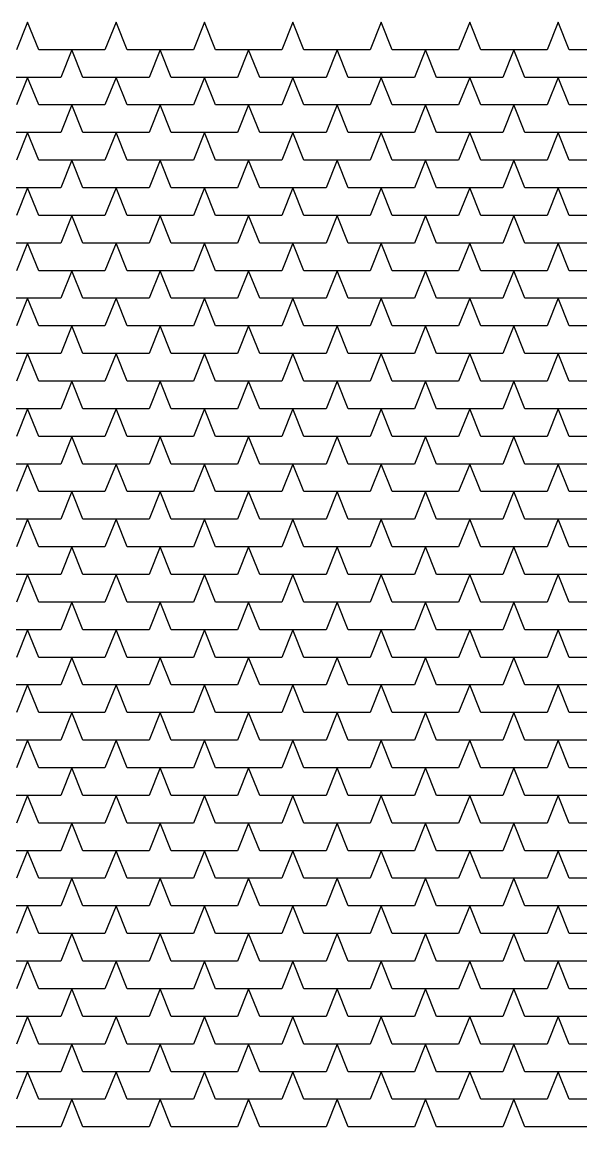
# Model space of a CAD drawing. Header units: inches. Extents: x 86794 to 87086, y 41803 to 41823.
# Drawn here: x 87074.884 to 87075.895, y 41816.78 to 41818.78 of the extents above; entities that cross this region are included whole.
import ezdxf

# ---------------------------------------------------------------- set-up
doc = ezdxf.new("R2010")
doc.units = ezdxf.units.IN
doc.header["$MEASUREMENT"] = 0

msp = doc.modelspace()

# ---------------------------------------------------------------- linework, layer by layer
at = {"color": 250}
for p, q in [((87074.8937, 41818.7795), (87074.8737, 41818.7295)), ((87074.9137, 41818.7295), (87074.8937, 41818.7795)), ((87075.0537, 41818.7795), (87075.0337, 41818.7295)), ((87075.0737, 41818.7295), (87075.0537, 41818.7795)), ((87075.2137, 41818.7795), (87075.1937, 41818.7295)), ((87075.2337, 41818.7295), (87075.2137, 41818.7795)), ((87075.3737, 41818.7795), (87075.3537, 41818.7295)), ((87075.3937, 41818.7295), (87075.3737, 41818.7795)), ((87075.5337, 41818.7795), (87075.5137, 41818.7295)), ((87075.5537, 41818.7295), (87075.5337, 41818.7795)), ((87075.6937, 41818.7795), (87075.6737, 41818.7295)), ((87075.7137, 41818.7295), (87075.6937, 41818.7795)), ((87075.8537, 41818.7795), (87075.8337, 41818.7295)), ((87075.8737, 41818.7295), (87075.8537, 41818.7795)), ((87075.0337, 41818.7295), (87074.9137, 41818.7295)), ((87074.9737, 41818.7295), (87074.9537, 41818.6795)), ((87074.9937, 41818.6795), (87074.9737, 41818.7295)), ((87075.1937, 41818.7295), (87075.0737, 41818.7295)), ((87075.1337, 41818.7295), (87075.1137, 41818.6795)), ((87075.1537, 41818.6795), (87075.1337, 41818.7295)), ((87075.3537, 41818.7295), (87075.2337, 41818.7295)), ((87075.2937, 41818.7295), (87075.2737, 41818.6795)), ((87075.3137, 41818.6795), (87075.2937, 41818.7295)), ((87075.5137, 41818.7295), (87075.3937, 41818.7295)), ((87075.4537, 41818.7295), (87075.4337, 41818.6795)), ((87075.4737, 41818.6795), (87075.4537, 41818.7295)), ((87075.6737, 41818.7295), (87075.5537, 41818.7295)), ((87075.6137, 41818.7295), (87075.5937, 41818.6795)), ((87075.6337, 41818.6795), (87075.6137, 41818.7295)), ((87075.8337, 41818.7295), (87075.7137, 41818.7295)), ((87075.7737, 41818.7295), (87075.7537, 41818.6795)), ((87075.7937, 41818.6795), (87075.7737, 41818.7295)), ((87075.9937, 41818.7295), (87075.8737, 41818.7295)), ((87074.9537, 41818.6795), (87074.8337, 41818.6795)), ((87074.8937, 41818.6795), (87074.8737, 41818.6295)), ((87074.9137, 41818.6295), (87074.8937, 41818.6795)), ((87075.1137, 41818.6795), (87074.9937, 41818.6795)), ((87075.0537, 41818.6795), (87075.0337, 41818.6295)), ((87075.0737, 41818.6295), (87075.0537, 41818.6795)), ((87075.2737, 41818.6795), (87075.1537, 41818.6795)), ((87075.2137, 41818.6795), (87075.1937, 41818.6295)), ((87075.2337, 41818.6295), (87075.2137, 41818.6795)), ((87075.4337, 41818.6795), (87075.3137, 41818.6795)), ((87075.3737, 41818.6795), (87075.3537, 41818.6295)), ((87075.3937, 41818.6295), (87075.3737, 41818.6795)), ((87075.5937, 41818.6795), (87075.4737, 41818.6795)), ((87075.5337, 41818.6795), (87075.5137, 41818.6295)), ((87075.5537, 41818.6295), (87075.5337, 41818.6795)), ((87075.7537, 41818.6795), (87075.6337, 41818.6795)), ((87075.6937, 41818.6795), (87075.6737, 41818.6295)), ((87075.7137, 41818.6295), (87075.6937, 41818.6795)), ((87075.9137, 41818.6795), (87075.7937, 41818.6795)), ((87075.8537, 41818.6795), (87075.8337, 41818.6295)), ((87075.8737, 41818.6295), (87075.8537, 41818.6795)), ((87075.0337, 41818.6295), (87074.9137, 41818.6295)), ((87074.9737, 41818.6295), (87074.9537, 41818.5795)), ((87074.9937, 41818.5795), (87074.9737, 41818.6295)), ((87075.1937, 41818.6295), (87075.0737, 41818.6295)), ((87075.1337, 41818.6295), (87075.1137, 41818.5795)), ((87075.1537, 41818.5795), (87075.1337, 41818.6295)), ((87075.3537, 41818.6295), (87075.2337, 41818.6295)), ((87075.2937, 41818.6295), (87075.2737, 41818.5795)), ((87075.3137, 41818.5795), (87075.2937, 41818.6295)), ((87075.5137, 41818.6295), (87075.3937, 41818.6295)), ((87075.4537, 41818.6295), (87075.4337, 41818.5795)), ((87075.4737, 41818.5795), (87075.4537, 41818.6295)), ((87075.6737, 41818.6295), (87075.5537, 41818.6295)), ((87075.6137, 41818.6295), (87075.5937, 41818.5795)), ((87075.6337, 41818.5795), (87075.6137, 41818.6295)), ((87075.8337, 41818.6295), (87075.7137, 41818.6295)), ((87075.7737, 41818.6295), (87075.7537, 41818.5795)), ((87075.7937, 41818.5795), (87075.7737, 41818.6295)), ((87075.9937, 41818.6295), (87075.8737, 41818.6295)), ((87074.9537, 41818.5795), (87074.8337, 41818.5795)), ((87074.8937, 41818.5795), (87074.8737, 41818.5295)), ((87074.9137, 41818.5295), (87074.8937, 41818.5795)), ((87075.1137, 41818.5795), (87074.9937, 41818.5795)), ((87075.0537, 41818.5795), (87075.0337, 41818.5295)), ((87075.0737, 41818.5295), (87075.0537, 41818.5795)), ((87075.2737, 41818.5795), (87075.1537, 41818.5795)), ((87075.2137, 41818.5795), (87075.1937, 41818.5295)), ((87075.2337, 41818.5295), (87075.2137, 41818.5795)), ((87075.4337, 41818.5795), (87075.3137, 41818.5795)), ((87075.3737, 41818.5795), (87075.3537, 41818.5295)), ((87075.3937, 41818.5295), (87075.3737, 41818.5795)), ((87075.5937, 41818.5795), (87075.4737, 41818.5795)), ((87075.5337, 41818.5795), (87075.5137, 41818.5295)), ((87075.5537, 41818.5295), (87075.5337, 41818.5795)), ((87075.7537, 41818.5795), (87075.6337, 41818.5795)), ((87075.6937, 41818.5795), (87075.6737, 41818.5295)), ((87075.7137, 41818.5295), (87075.6937, 41818.5795)), ((87075.9137, 41818.5795), (87075.7937, 41818.5795)), ((87075.8537, 41818.5795), (87075.8337, 41818.5295)), ((87075.8737, 41818.5295), (87075.8537, 41818.5795)), ((87075.0337, 41818.5295), (87074.9137, 41818.5295)), ((87074.9737, 41818.5295), (87074.9537, 41818.4795)), ((87074.9937, 41818.4795), (87074.9737, 41818.5295)), ((87075.1937, 41818.5295), (87075.0737, 41818.5295)), ((87075.1337, 41818.5295), (87075.1137, 41818.4795)), ((87075.1537, 41818.4795), (87075.1337, 41818.5295)), ((87075.3537, 41818.5295), (87075.2337, 41818.5295)), ((87075.2937, 41818.5295), (87075.2737, 41818.4795)), ((87075.3137, 41818.4795), (87075.2937, 41818.5295)), ((87075.5137, 41818.5295), (87075.3937, 41818.5295)), ((87075.4537, 41818.5295), (87075.4337, 41818.4795)), ((87075.4737, 41818.4795), (87075.4537, 41818.5295)), ((87075.6737, 41818.5295), (87075.5537, 41818.5295)), ((87075.6137, 41818.5295), (87075.5937, 41818.4795)), ((87075.6337, 41818.4795), (87075.6137, 41818.5295)), ((87075.8337, 41818.5295), (87075.7137, 41818.5295)), ((87075.7737, 41818.5295), (87075.7537, 41818.4795)), ((87075.7937, 41818.4795), (87075.7737, 41818.5295)), ((87075.9937, 41818.5295), (87075.8737, 41818.5295)), ((87074.9537, 41818.4795), (87074.8337, 41818.4795)), ((87074.8937, 41818.4795), (87074.8737, 41818.4295)), ((87074.9137, 41818.4295), (87074.8937, 41818.4795)), ((87075.1137, 41818.4795), (87074.9937, 41818.4795)), ((87075.0537, 41818.4795), (87075.0337, 41818.4295)), ((87075.0737, 41818.4295), (87075.0537, 41818.4795)), ((87075.2737, 41818.4795), (87075.1537, 41818.4795)), ((87075.2137, 41818.4795), (87075.1937, 41818.4295)), ((87075.2337, 41818.4295), (87075.2137, 41818.4795)), ((87075.4337, 41818.4795), (87075.3137, 41818.4795)), ((87075.3737, 41818.4795), (87075.3537, 41818.4295)), ((87075.3937, 41818.4295), (87075.3737, 41818.4795)), ((87075.5937, 41818.4795), (87075.4737, 41818.4795)), ((87075.5337, 41818.4795), (87075.5137, 41818.4295)), ((87075.5537, 41818.4295), (87075.5337, 41818.4795)), ((87075.7537, 41818.4795), (87075.6337, 41818.4795)), ((87075.6937, 41818.4795), (87075.6737, 41818.4295)), ((87075.7137, 41818.4295), (87075.6937, 41818.4795)), ((87075.9137, 41818.4795), (87075.7937, 41818.4795)), ((87075.8537, 41818.4795), (87075.8337, 41818.4295)), ((87075.8737, 41818.4295), (87075.8537, 41818.4795)), ((87075.0337, 41818.4295), (87074.9137, 41818.4295)), ((87074.9737, 41818.4295), (87074.9537, 41818.3795)), ((87074.9937, 41818.3795), (87074.9737, 41818.4295)), ((87075.1937, 41818.4295), (87075.0737, 41818.4295)), ((87075.1337, 41818.4295), (87075.1137, 41818.3795)), ((87075.1537, 41818.3795), (87075.1337, 41818.4295)), ((87075.3537, 41818.4295), (87075.2337, 41818.4295)), ((87075.2937, 41818.4295), (87075.2737, 41818.3795)), ((87075.3137, 41818.3795), (87075.2937, 41818.4295)), ((87075.5137, 41818.4295), (87075.3937, 41818.4295)), ((87075.4537, 41818.4295), (87075.4337, 41818.3795)), ((87075.4737, 41818.3795), (87075.4537, 41818.4295)), ((87075.6737, 41818.4295), (87075.5537, 41818.4295)), ((87075.6137, 41818.4295), (87075.5937, 41818.3795)), ((87075.6337, 41818.3795), (87075.6137, 41818.4295)), ((87075.8337, 41818.4295), (87075.7137, 41818.4295)), ((87075.7737, 41818.4295), (87075.7537, 41818.3795)), ((87075.7937, 41818.3795), (87075.7737, 41818.4295)), ((87075.9937, 41818.4295), (87075.8737, 41818.4295)), ((87074.9537, 41818.3795), (87074.8337, 41818.3795)), ((87074.8937, 41818.3795), (87074.8737, 41818.3295)), ((87074.9137, 41818.3295), (87074.8937, 41818.3795)), ((87075.1137, 41818.3795), (87074.9937, 41818.3795)), ((87075.0537, 41818.3795), (87075.0337, 41818.3295)), ((87075.0737, 41818.3295), (87075.0537, 41818.3795)), ((87075.2737, 41818.3795), (87075.1537, 41818.3795)), ((87075.2137, 41818.3795), (87075.1937, 41818.3295)), ((87075.2337, 41818.3295), (87075.2137, 41818.3795)), ((87075.4337, 41818.3795), (87075.3137, 41818.3795)), ((87075.3737, 41818.3795), (87075.3537, 41818.3295)), ((87075.3937, 41818.3295), (87075.3737, 41818.3795)), ((87075.5937, 41818.3795), (87075.4737, 41818.3795)), ((87075.5337, 41818.3795), (87075.5137, 41818.3295)), ((87075.5537, 41818.3295), (87075.5337, 41818.3795)), ((87075.7537, 41818.3795), (87075.6337, 41818.3795)), ((87075.6937, 41818.3795), (87075.6737, 41818.3295)), ((87075.7137, 41818.3295), (87075.6937, 41818.3795)), ((87075.9137, 41818.3795), (87075.7937, 41818.3795)), ((87075.8537, 41818.3795), (87075.8337, 41818.3295)), ((87075.8737, 41818.3295), (87075.8537, 41818.3795)), ((87075.0337, 41818.3295), (87074.9137, 41818.3295)), ((87074.9737, 41818.3295), (87074.9537, 41818.2795)), ((87074.9937, 41818.2795), (87074.9737, 41818.3295)), ((87075.1937, 41818.3295), (87075.0737, 41818.3295)), ((87075.1337, 41818.3295), (87075.1137, 41818.2795)), ((87075.1537, 41818.2795), (87075.1337, 41818.3295)), ((87075.3537, 41818.3295), (87075.2337, 41818.3295)), ((87075.2937, 41818.3295), (87075.2737, 41818.2795)), ((87075.3137, 41818.2795), (87075.2937, 41818.3295)), ((87075.5137, 41818.3295), (87075.3937, 41818.3295)), ((87075.4537, 41818.3295), (87075.4337, 41818.2795)), ((87075.4737, 41818.2795), (87075.4537, 41818.3295)), ((87075.6737, 41818.3295), (87075.5537, 41818.3295)), ((87075.6137, 41818.3295), (87075.5937, 41818.2795)), ((87075.6337, 41818.2795), (87075.6137, 41818.3295)), ((87075.8337, 41818.3295), (87075.7137, 41818.3295)), ((87075.7737, 41818.3295), (87075.7537, 41818.2795)), ((87075.7937, 41818.2795), (87075.7737, 41818.3295)), ((87075.9937, 41818.3295), (87075.8737, 41818.3295)), ((87074.9537, 41818.2795), (87074.8337, 41818.2795)), ((87074.8937, 41818.2795), (87074.8737, 41818.2295)), ((87074.9137, 41818.2295), (87074.8937, 41818.2795)), ((87075.1137, 41818.2795), (87074.9937, 41818.2795)), ((87075.0537, 41818.2795), (87075.0337, 41818.2295)), ((87075.0737, 41818.2295), (87075.0537, 41818.2795)), ((87075.2737, 41818.2795), (87075.1537, 41818.2795)), ((87075.2137, 41818.2795), (87075.1937, 41818.2295)), ((87075.2337, 41818.2295), (87075.2137, 41818.2795)), ((87075.4337, 41818.2795), (87075.3137, 41818.2795)), ((87075.3737, 41818.2795), (87075.3537, 41818.2295)), ((87075.3937, 41818.2295), (87075.3737, 41818.2795)), ((87075.5937, 41818.2795), (87075.4737, 41818.2795)), ((87075.5337, 41818.2795), (87075.5137, 41818.2295)), ((87075.5537, 41818.2295), (87075.5337, 41818.2795)), ((87075.7537, 41818.2795), (87075.6337, 41818.2795)), ((87075.6937, 41818.2795), (87075.6737, 41818.2295)), ((87075.7137, 41818.2295), (87075.6937, 41818.2795)), ((87075.9137, 41818.2795), (87075.7937, 41818.2795)), ((87075.8537, 41818.2795), (87075.8337, 41818.2295)), ((87075.8737, 41818.2295), (87075.8537, 41818.2795)), ((87075.0337, 41818.2295), (87074.9137, 41818.2295)), ((87074.9737, 41818.2295), (87074.9537, 41818.1795)), ((87074.9937, 41818.1795), (87074.9737, 41818.2295)), ((87075.1937, 41818.2295), (87075.0737, 41818.2295)), ((87075.1337, 41818.2295), (87075.1137, 41818.1795)), ((87075.1537, 41818.1795), (87075.1337, 41818.2295)), ((87075.3537, 41818.2295), (87075.2337, 41818.2295)), ((87075.2937, 41818.2295), (87075.2737, 41818.1795)), ((87075.3137, 41818.1795), (87075.2937, 41818.2295)), ((87075.5137, 41818.2295), (87075.3937, 41818.2295)), ((87075.4537, 41818.2295), (87075.4337, 41818.1795)), ((87075.4737, 41818.1795), (87075.4537, 41818.2295)), ((87075.6737, 41818.2295), (87075.5537, 41818.2295)), ((87075.6137, 41818.2295), (87075.5937, 41818.1795)), ((87075.6337, 41818.1795), (87075.6137, 41818.2295)), ((87075.8337, 41818.2295), (87075.7137, 41818.2295)), ((87075.7737, 41818.2295), (87075.7537, 41818.1795)), ((87075.7937, 41818.1795), (87075.7737, 41818.2295)), ((87075.9937, 41818.2295), (87075.8737, 41818.2295)), ((87074.9537, 41818.1795), (87074.8337, 41818.1795)), ((87074.8937, 41818.1795), (87074.8737, 41818.1295)), ((87074.9137, 41818.1295), (87074.8937, 41818.1795)), ((87075.1137, 41818.1795), (87074.9937, 41818.1795)), ((87075.0537, 41818.1795), (87075.0337, 41818.1295)), ((87075.0737, 41818.1295), (87075.0537, 41818.1795)), ((87075.2737, 41818.1795), (87075.1537, 41818.1795)), ((87075.2137, 41818.1795), (87075.1937, 41818.1295)), ((87075.2337, 41818.1295), (87075.2137, 41818.1795)), ((87075.4337, 41818.1795), (87075.3137, 41818.1795)), ((87075.3737, 41818.1795), (87075.3537, 41818.1295)), ((87075.3937, 41818.1295), (87075.3737, 41818.1795)), ((87075.5937, 41818.1795), (87075.4737, 41818.1795)), ((87075.5337, 41818.1795), (87075.5137, 41818.1295)), ((87075.5537, 41818.1295), (87075.5337, 41818.1795)), ((87075.7537, 41818.1795), (87075.6337, 41818.1795)), ((87075.6937, 41818.1795), (87075.6737, 41818.1295)), ((87075.7137, 41818.1295), (87075.6937, 41818.1795)), ((87075.9137, 41818.1795), (87075.7937, 41818.1795)), ((87075.8537, 41818.1795), (87075.8337, 41818.1295)), ((87075.8737, 41818.1295), (87075.8537, 41818.1795)), ((87075.0337, 41818.1295), (87074.9137, 41818.1295)), ((87074.9737, 41818.1295), (87074.9537, 41818.0795)), ((87074.9937, 41818.0795), (87074.9737, 41818.1295)), ((87075.1937, 41818.1295), (87075.0737, 41818.1295)), ((87075.1337, 41818.1295), (87075.1137, 41818.0795)), ((87075.1537, 41818.0795), (87075.1337, 41818.1295)), ((87075.3537, 41818.1295), (87075.2337, 41818.1295)), ((87075.2937, 41818.1295), (87075.2737, 41818.0795)), ((87075.3137, 41818.0795), (87075.2937, 41818.1295)), ((87075.5137, 41818.1295), (87075.3937, 41818.1295)), ((87075.4537, 41818.1295), (87075.4337, 41818.0795)), ((87075.4737, 41818.0795), (87075.4537, 41818.1295)), ((87075.6737, 41818.1295), (87075.5537, 41818.1295)), ((87075.6137, 41818.1295), (87075.5937, 41818.0795)), ((87075.6337, 41818.0795), (87075.6137, 41818.1295)), ((87075.8337, 41818.1295), (87075.7137, 41818.1295)), ((87075.7737, 41818.1295), (87075.7537, 41818.0795)), ((87075.7937, 41818.0795), (87075.7737, 41818.1295)), ((87075.9937, 41818.1295), (87075.8737, 41818.1295)), ((87074.9537, 41818.0795), (87074.8337, 41818.0795)), ((87074.8937, 41818.0795), (87074.8737, 41818.0295)), ((87074.9137, 41818.0295), (87074.8937, 41818.0795)), ((87075.1137, 41818.0795), (87074.9937, 41818.0795)), ((87075.0537, 41818.0795), (87075.0337, 41818.0295)), ((87075.0737, 41818.0295), (87075.0537, 41818.0795)), ((87075.2737, 41818.0795), (87075.1537, 41818.0795)), ((87075.2137, 41818.0795), (87075.1937, 41818.0295)), ((87075.2337, 41818.0295), (87075.2137, 41818.0795)), ((87075.4337, 41818.0795), (87075.3137, 41818.0795)), ((87075.3737, 41818.0795), (87075.3537, 41818.0295)), ((87075.3937, 41818.0295), (87075.3737, 41818.0795)), ((87075.5937, 41818.0795), (87075.4737, 41818.0795)), ((87075.5337, 41818.0795), (87075.5137, 41818.0295)), ((87075.5537, 41818.0295), (87075.5337, 41818.0795)), ((87075.7537, 41818.0795), (87075.6337, 41818.0795)), ((87075.6937, 41818.0795), (87075.6737, 41818.0295)), ((87075.7137, 41818.0295), (87075.6937, 41818.0795)), ((87075.9137, 41818.0795), (87075.7937, 41818.0795)), ((87075.8537, 41818.0795), (87075.8337, 41818.0295)), ((87075.8737, 41818.0295), (87075.8537, 41818.0795)), ((87075.0337, 41818.0295), (87074.9137, 41818.0295)), ((87074.9737, 41818.0295), (87074.9537, 41817.9795)), ((87074.9937, 41817.9795), (87074.9737, 41818.0295)), ((87075.1937, 41818.0295), (87075.0737, 41818.0295)), ((87075.1337, 41818.0295), (87075.1137, 41817.9795)), ((87075.1537, 41817.9795), (87075.1337, 41818.0295)), ((87075.3537, 41818.0295), (87075.2337, 41818.0295)), ((87075.2937, 41818.0295), (87075.2737, 41817.9795)), ((87075.3137, 41817.9795), (87075.2937, 41818.0295)), ((87075.5137, 41818.0295), (87075.3937, 41818.0295)), ((87075.4537, 41818.0295), (87075.4337, 41817.9795)), ((87075.4737, 41817.9795), (87075.4537, 41818.0295)), ((87075.6737, 41818.0295), (87075.5537, 41818.0295)), ((87075.6137, 41818.0295), (87075.5937, 41817.9795)), ((87075.6337, 41817.9795), (87075.6137, 41818.0295)), ((87075.8337, 41818.0295), (87075.7137, 41818.0295)), ((87075.7737, 41818.0295), (87075.7537, 41817.9795)), ((87075.7937, 41817.9795), (87075.7737, 41818.0295)), ((87075.9937, 41818.0295), (87075.8737, 41818.0295)), ((87074.9537, 41817.9795), (87074.8337, 41817.9795)), ((87074.8937, 41817.9795), (87074.8737, 41817.9295)), ((87074.9137, 41817.9295), (87074.8937, 41817.9795)), ((87075.1137, 41817.9795), (87074.9937, 41817.9795)), ((87075.0537, 41817.9795), (87075.0337, 41817.9295)), ((87075.0737, 41817.9295), (87075.0537, 41817.9795)), ((87075.2737, 41817.9795), (87075.1537, 41817.9795)), ((87075.2137, 41817.9795), (87075.1937, 41817.9295)), ((87075.2337, 41817.9295), (87075.2137, 41817.9795)), ((87075.4337, 41817.9795), (87075.3137, 41817.9795)), ((87075.3737, 41817.9795), (87075.3537, 41817.9295)), ((87075.3937, 41817.9295), (87075.3737, 41817.9795)), ((87075.5937, 41817.9795), (87075.4737, 41817.9795)), ((87075.5337, 41817.9795), (87075.5137, 41817.9295)), ((87075.5537, 41817.9295), (87075.5337, 41817.9795)), ((87075.7537, 41817.9795), (87075.6337, 41817.9795)), ((87075.6937, 41817.9795), (87075.6737, 41817.9295)), ((87075.7137, 41817.9295), (87075.6937, 41817.9795)), ((87075.9137, 41817.9795), (87075.7937, 41817.9795)), ((87075.8537, 41817.9795), (87075.8337, 41817.9295)), ((87075.8737, 41817.9295), (87075.8537, 41817.9795)), ((87075.0337, 41817.9295), (87074.9137, 41817.9295)), ((87074.9737, 41817.9295), (87074.9537, 41817.8795)), ((87074.9937, 41817.8795), (87074.9737, 41817.9295)), ((87075.1937, 41817.9295), (87075.0737, 41817.9295)), ((87075.1337, 41817.9295), (87075.1137, 41817.8795)), ((87075.1537, 41817.8795), (87075.1337, 41817.9295)), ((87075.3537, 41817.9295), (87075.2337, 41817.9295)), ((87075.2937, 41817.9295), (87075.2737, 41817.8795)), ((87075.3137, 41817.8795), (87075.2937, 41817.9295)), ((87075.5137, 41817.9295), (87075.3937, 41817.9295)), ((87075.4537, 41817.9295), (87075.4337, 41817.8795)), ((87075.4737, 41817.8795), (87075.4537, 41817.9295)), ((87075.6737, 41817.9295), (87075.5537, 41817.9295)), ((87075.6137, 41817.9295), (87075.5937, 41817.8795)), ((87075.6337, 41817.8795), (87075.6137, 41817.9295)), ((87075.8337, 41817.9295), (87075.7137, 41817.9295)), ((87075.7737, 41817.9295), (87075.7537, 41817.8795)), ((87075.7937, 41817.8795), (87075.7737, 41817.9295)), ((87075.9937, 41817.9295), (87075.8737, 41817.9295)), ((87074.9537, 41817.8795), (87074.8337, 41817.8795)), ((87074.8937, 41817.8795), (87074.8737, 41817.8295)), ((87074.9137, 41817.8295), (87074.8937, 41817.8795)), ((87075.1137, 41817.8795), (87074.9937, 41817.8795)), ((87075.0537, 41817.8795), (87075.0337, 41817.8295)), ((87075.0737, 41817.8295), (87075.0537, 41817.8795)), ((87075.2737, 41817.8795), (87075.1537, 41817.8795)), ((87075.2137, 41817.8795), (87075.1937, 41817.8295)), ((87075.2337, 41817.8295), (87075.2137, 41817.8795)), ((87075.4337, 41817.8795), (87075.3137, 41817.8795)), ((87075.3737, 41817.8795), (87075.3537, 41817.8295)), ((87075.3937, 41817.8295), (87075.3737, 41817.8795)), ((87075.5937, 41817.8795), (87075.4737, 41817.8795)), ((87075.5337, 41817.8795), (87075.5137, 41817.8295)), ((87075.5537, 41817.8295), (87075.5337, 41817.8795)), ((87075.7537, 41817.8795), (87075.6337, 41817.8795)), ((87075.6937, 41817.8795), (87075.6737, 41817.8295)), ((87075.7137, 41817.8295), (87075.6937, 41817.8795)), ((87075.9137, 41817.8795), (87075.7937, 41817.8795)), ((87075.8537, 41817.8795), (87075.8337, 41817.8295)), ((87075.8737, 41817.8295), (87075.8537, 41817.8795)), ((87075.0337, 41817.8295), (87074.9137, 41817.8295)), ((87074.9737, 41817.8295), (87074.9537, 41817.7795)), ((87074.9937, 41817.7795), (87074.9737, 41817.8295)), ((87075.1937, 41817.8295), (87075.0737, 41817.8295)), ((87075.1337, 41817.8295), (87075.1137, 41817.7795)), ((87075.1537, 41817.7795), (87075.1337, 41817.8295)), ((87075.3537, 41817.8295), (87075.2337, 41817.8295)), ((87075.2937, 41817.8295), (87075.2737, 41817.7795)), ((87075.3137, 41817.7795), (87075.2937, 41817.8295)), ((87075.5137, 41817.8295), (87075.3937, 41817.8295)), ((87075.4537, 41817.8295), (87075.4337, 41817.7795)), ((87075.4737, 41817.7795), (87075.4537, 41817.8295)), ((87075.6737, 41817.8295), (87075.5537, 41817.8295)), ((87075.6137, 41817.8295), (87075.5937, 41817.7795)), ((87075.6337, 41817.7795), (87075.6137, 41817.8295)), ((87075.8337, 41817.8295), (87075.7137, 41817.8295)), ((87075.7737, 41817.8295), (87075.7537, 41817.7795)), ((87075.7937, 41817.7795), (87075.7737, 41817.8295)), ((87075.9937, 41817.8295), (87075.8737, 41817.8295)), ((87074.9537, 41817.7795), (87074.8337, 41817.7795)), ((87074.8937, 41817.7795), (87074.8737, 41817.7295)), ((87074.9137, 41817.7295), (87074.8937, 41817.7795)), ((87075.1137, 41817.7795), (87074.9937, 41817.7795)), ((87075.0537, 41817.7795), (87075.0337, 41817.7295)), ((87075.0737, 41817.7295), (87075.0537, 41817.7795)), ((87075.2737, 41817.7795), (87075.1537, 41817.7795)), ((87075.2137, 41817.7795), (87075.1937, 41817.7295)), ((87075.2337, 41817.7295), (87075.2137, 41817.7795)), ((87075.4337, 41817.7795), (87075.3137, 41817.7795)), ((87075.3737, 41817.7795), (87075.3537, 41817.7295)), ((87075.3937, 41817.7295), (87075.3737, 41817.7795)), ((87075.5937, 41817.7795), (87075.4737, 41817.7795)), ((87075.5337, 41817.7795), (87075.5137, 41817.7295)), ((87075.5537, 41817.7295), (87075.5337, 41817.7795)), ((87075.7537, 41817.7795), (87075.6337, 41817.7795)), ((87075.6937, 41817.7795), (87075.6737, 41817.7295)), ((87075.7137, 41817.7295), (87075.6937, 41817.7795)), ((87075.9137, 41817.7795), (87075.7937, 41817.7795)), ((87075.8537, 41817.7795), (87075.8337, 41817.7295)), ((87075.8737, 41817.7295), (87075.8537, 41817.7795)), ((87075.0337, 41817.7295), (87074.9137, 41817.7295)), ((87074.9737, 41817.7295), (87074.9537, 41817.6795)), ((87074.9937, 41817.6795), (87074.9737, 41817.7295)), ((87075.1937, 41817.7295), (87075.0737, 41817.7295)), ((87075.1337, 41817.7295), (87075.1137, 41817.6795)), ((87075.1537, 41817.6795), (87075.1337, 41817.7295)), ((87075.3537, 41817.7295), (87075.2337, 41817.7295)), ((87075.2937, 41817.7295), (87075.2737, 41817.6795)), ((87075.3137, 41817.6795), (87075.2937, 41817.7295)), ((87075.5137, 41817.7295), (87075.3937, 41817.7295)), ((87075.4537, 41817.7295), (87075.4337, 41817.6795)), ((87075.4737, 41817.6795), (87075.4537, 41817.7295)), ((87075.6737, 41817.7295), (87075.5537, 41817.7295)), ((87075.6137, 41817.7295), (87075.5937, 41817.6795)), ((87075.6337, 41817.6795), (87075.6137, 41817.7295)), ((87075.8337, 41817.7295), (87075.7137, 41817.7295)), ((87075.7737, 41817.7295), (87075.7537, 41817.6795)), ((87075.7937, 41817.6795), (87075.7737, 41817.7295)), ((87075.9937, 41817.7295), (87075.8737, 41817.7295)), ((87074.9537, 41817.6795), (87074.8337, 41817.6795)), ((87074.8937, 41817.6795), (87074.8737, 41817.6295)), ((87074.9137, 41817.6295), (87074.8937, 41817.6795)), ((87075.1137, 41817.6795), (87074.9937, 41817.6795)), ((87075.0537, 41817.6795), (87075.0337, 41817.6295)), ((87075.0737, 41817.6295), (87075.0537, 41817.6795)), ((87075.2737, 41817.6795), (87075.1537, 41817.6795)), ((87075.2137, 41817.6795), (87075.1937, 41817.6295)), ((87075.2337, 41817.6295), (87075.2137, 41817.6795)), ((87075.4337, 41817.6795), (87075.3137, 41817.6795)), ((87075.3737, 41817.6795), (87075.3537, 41817.6295)), ((87075.3937, 41817.6295), (87075.3737, 41817.6795)), ((87075.5937, 41817.6795), (87075.4737, 41817.6795)), ((87075.5337, 41817.6795), (87075.5137, 41817.6295)), ((87075.5537, 41817.6295), (87075.5337, 41817.6795)), ((87075.7537, 41817.6795), (87075.6337, 41817.6795)), ((87075.6937, 41817.6795), (87075.6737, 41817.6295)), ((87075.7137, 41817.6295), (87075.6937, 41817.6795)), ((87075.9137, 41817.6795), (87075.7937, 41817.6795)), ((87075.8537, 41817.6795), (87075.8337, 41817.6295)), ((87075.8737, 41817.6295), (87075.8537, 41817.6795)), ((87075.0337, 41817.6295), (87074.9137, 41817.6295)), ((87074.9737, 41817.6295), (87074.9537, 41817.5795)), ((87074.9937, 41817.5795), (87074.9737, 41817.6295)), ((87075.1937, 41817.6295), (87075.0737, 41817.6295)), ((87075.1337, 41817.6295), (87075.1137, 41817.5795)), ((87075.1537, 41817.5795), (87075.1337, 41817.6295)), ((87075.3537, 41817.6295), (87075.2337, 41817.6295)), ((87075.2937, 41817.6295), (87075.2737, 41817.5795)), ((87075.3137, 41817.5795), (87075.2937, 41817.6295)), ((87075.5137, 41817.6295), (87075.3937, 41817.6295)), ((87075.4537, 41817.6295), (87075.4337, 41817.5795)), ((87075.4737, 41817.5795), (87075.4537, 41817.6295)), ((87075.6737, 41817.6295), (87075.5537, 41817.6295)), ((87075.6137, 41817.6295), (87075.5937, 41817.5795)), ((87075.6337, 41817.5795), (87075.6137, 41817.6295)), ((87075.8337, 41817.6295), (87075.7137, 41817.6295)), ((87075.7737, 41817.6295), (87075.7537, 41817.5795)), ((87075.7937, 41817.5795), (87075.7737, 41817.6295)), ((87075.9937, 41817.6295), (87075.8737, 41817.6295)), ((87074.9537, 41817.5795), (87074.8337, 41817.5795)), ((87074.8937, 41817.5795), (87074.8737, 41817.5295)), ((87074.9137, 41817.5295), (87074.8937, 41817.5795)), ((87075.1137, 41817.5795), (87074.9937, 41817.5795)), ((87075.0537, 41817.5795), (87075.0337, 41817.5295)), ((87075.0737, 41817.5295), (87075.0537, 41817.5795)), ((87075.2737, 41817.5795), (87075.1537, 41817.5795)), ((87075.2137, 41817.5795), (87075.1937, 41817.5295)), ((87075.2337, 41817.5295), (87075.2137, 41817.5795)), ((87075.4337, 41817.5795), (87075.3137, 41817.5795)), ((87075.3737, 41817.5795), (87075.3537, 41817.5295)), ((87075.3937, 41817.5295), (87075.3737, 41817.5795)), ((87075.5937, 41817.5795), (87075.4737, 41817.5795)), ((87075.5337, 41817.5795), (87075.5137, 41817.5295)), ((87075.5537, 41817.5295), (87075.5337, 41817.5795)), ((87075.7537, 41817.5795), (87075.6337, 41817.5795)), ((87075.6937, 41817.5795), (87075.6737, 41817.5295)), ((87075.7137, 41817.5295), (87075.6937, 41817.5795)), ((87075.9137, 41817.5795), (87075.7937, 41817.5795)), ((87075.8537, 41817.5795), (87075.8337, 41817.5295)), ((87075.8737, 41817.5295), (87075.8537, 41817.5795)), ((87075.0337, 41817.5295), (87074.9137, 41817.5295)), ((87074.9737, 41817.5295), (87074.9537, 41817.4795)), ((87074.9937, 41817.4795), (87074.9737, 41817.5295)), ((87075.1937, 41817.5295), (87075.0737, 41817.5295)), ((87075.1337, 41817.5295), (87075.1137, 41817.4795)), ((87075.1537, 41817.4795), (87075.1337, 41817.5295)), ((87075.3537, 41817.5295), (87075.2337, 41817.5295)), ((87075.2937, 41817.5295), (87075.2737, 41817.4795)), ((87075.3137, 41817.4795), (87075.2937, 41817.5295)), ((87075.5137, 41817.5295), (87075.3937, 41817.5295)), ((87075.4537, 41817.5295), (87075.4337, 41817.4795)), ((87075.4737, 41817.4795), (87075.4537, 41817.5295)), ((87075.6737, 41817.5295), (87075.5537, 41817.5295)), ((87075.6137, 41817.5295), (87075.5937, 41817.4795)), ((87075.6337, 41817.4795), (87075.6137, 41817.5295)), ((87075.8337, 41817.5295), (87075.7137, 41817.5295)), ((87075.7737, 41817.5295), (87075.7537, 41817.4795)), ((87075.7937, 41817.4795), (87075.7737, 41817.5295)), ((87075.9937, 41817.5295), (87075.8737, 41817.5295)), ((87074.9537, 41817.4795), (87074.8337, 41817.4795)), ((87074.8937, 41817.4795), (87074.8737, 41817.4295)), ((87074.9137, 41817.4295), (87074.8937, 41817.4795)), ((87075.1137, 41817.4795), (87074.9937, 41817.4795)), ((87075.0537, 41817.4795), (87075.0337, 41817.4295)), ((87075.0737, 41817.4295), (87075.0537, 41817.4795)), ((87075.2737, 41817.4795), (87075.1537, 41817.4795)), ((87075.2137, 41817.4795), (87075.1937, 41817.4295)), ((87075.2337, 41817.4295), (87075.2137, 41817.4795)), ((87075.4337, 41817.4795), (87075.3137, 41817.4795)), ((87075.3737, 41817.4795), (87075.3537, 41817.4295)), ((87075.3937, 41817.4295), (87075.3737, 41817.4795)), ((87075.5937, 41817.4795), (87075.4737, 41817.4795)), ((87075.5337, 41817.4795), (87075.5137, 41817.4295)), ((87075.5537, 41817.4295), (87075.5337, 41817.4795)), ((87075.7537, 41817.4795), (87075.6337, 41817.4795)), ((87075.6937, 41817.4795), (87075.6737, 41817.4295)), ((87075.7137, 41817.4295), (87075.6937, 41817.4795)), ((87075.9137, 41817.4795), (87075.7937, 41817.4795)), ((87075.8537, 41817.4795), (87075.8337, 41817.4295)), ((87075.8737, 41817.4295), (87075.8537, 41817.4795)), ((87075.0337, 41817.4295), (87074.9137, 41817.4295)), ((87074.9737, 41817.4295), (87074.9537, 41817.3795)), ((87074.9937, 41817.3795), (87074.9737, 41817.4295)), ((87075.1937, 41817.4295), (87075.0737, 41817.4295)), ((87075.1337, 41817.4295), (87075.1137, 41817.3795)), ((87075.1537, 41817.3795), (87075.1337, 41817.4295)), ((87075.3537, 41817.4295), (87075.2337, 41817.4295)), ((87075.2937, 41817.4295), (87075.2737, 41817.3795)), ((87075.3137, 41817.3795), (87075.2937, 41817.4295)), ((87075.5137, 41817.4295), (87075.3937, 41817.4295)), ((87075.4537, 41817.4295), (87075.4337, 41817.3795)), ((87075.4737, 41817.3795), (87075.4537, 41817.4295)), ((87075.6737, 41817.4295), (87075.5537, 41817.4295)), ((87075.6137, 41817.4295), (87075.5937, 41817.3795)), ((87075.6337, 41817.3795), (87075.6137, 41817.4295)), ((87075.8337, 41817.4295), (87075.7137, 41817.4295)), ((87075.7737, 41817.4295), (87075.7537, 41817.3795)), ((87075.7937, 41817.3795), (87075.7737, 41817.4295)), ((87075.9937, 41817.4295), (87075.8737, 41817.4295)), ((87074.9537, 41817.3795), (87074.8337, 41817.3795)), ((87074.8937, 41817.3795), (87074.8737, 41817.3295)), ((87074.9137, 41817.3295), (87074.8937, 41817.3795)), ((87075.1137, 41817.3795), (87074.9937, 41817.3795)), ((87075.0537, 41817.3795), (87075.0337, 41817.3295)), ((87075.0737, 41817.3295), (87075.0537, 41817.3795)), ((87075.2737, 41817.3795), (87075.1537, 41817.3795)), ((87075.2137, 41817.3795), (87075.1937, 41817.3295)), ((87075.2337, 41817.3295), (87075.2137, 41817.3795)), ((87075.4337, 41817.3795), (87075.3137, 41817.3795)), ((87075.3737, 41817.3795), (87075.3537, 41817.3295)), ((87075.3937, 41817.3295), (87075.3737, 41817.3795)), ((87075.5937, 41817.3795), (87075.4737, 41817.3795)), ((87075.5337, 41817.3795), (87075.5137, 41817.3295)), ((87075.5537, 41817.3295), (87075.5337, 41817.3795)), ((87075.7537, 41817.3795), (87075.6337, 41817.3795)), ((87075.6937, 41817.3795), (87075.6737, 41817.3295)), ((87075.7137, 41817.3295), (87075.6937, 41817.3795)), ((87075.9137, 41817.3795), (87075.7937, 41817.3795)), ((87075.8537, 41817.3795), (87075.8337, 41817.3295)), ((87075.8737, 41817.3295), (87075.8537, 41817.3795)), ((87075.0337, 41817.3295), (87074.9137, 41817.3295)), ((87074.9737, 41817.3295), (87074.9537, 41817.2795)), ((87074.9937, 41817.2795), (87074.9737, 41817.3295)), ((87075.1937, 41817.3295), (87075.0737, 41817.3295)), ((87075.1337, 41817.3295), (87075.1137, 41817.2795)), ((87075.1537, 41817.2795), (87075.1337, 41817.3295)), ((87075.3537, 41817.3295), (87075.2337, 41817.3295)), ((87075.2937, 41817.3295), (87075.2737, 41817.2795)), ((87075.3137, 41817.2795), (87075.2937, 41817.3295)), ((87075.5137, 41817.3295), (87075.3937, 41817.3295)), ((87075.4537, 41817.3295), (87075.4337, 41817.2795)), ((87075.4737, 41817.2795), (87075.4537, 41817.3295)), ((87075.6737, 41817.3295), (87075.5537, 41817.3295)), ((87075.6137, 41817.3295), (87075.5937, 41817.2795)), ((87075.6337, 41817.2795), (87075.6137, 41817.3295)), ((87075.8337, 41817.3295), (87075.7137, 41817.3295)), ((87075.7737, 41817.3295), (87075.7537, 41817.2795)), ((87075.7937, 41817.2795), (87075.7737, 41817.3295)), ((87075.9937, 41817.3295), (87075.8737, 41817.3295)), ((87074.9537, 41817.2795), (87074.8337, 41817.2795)), ((87074.8937, 41817.2795), (87074.8737, 41817.2295)), ((87074.9137, 41817.2295), (87074.8937, 41817.2795)), ((87075.1137, 41817.2795), (87074.9937, 41817.2795)), ((87075.0537, 41817.2795), (87075.0337, 41817.2295)), ((87075.0737, 41817.2295), (87075.0537, 41817.2795)), ((87075.2737, 41817.2795), (87075.1537, 41817.2795)), ((87075.2137, 41817.2795), (87075.1937, 41817.2295)), ((87075.2337, 41817.2295), (87075.2137, 41817.2795)), ((87075.4337, 41817.2795), (87075.3137, 41817.2795)), ((87075.3737, 41817.2795), (87075.3537, 41817.2295)), ((87075.3937, 41817.2295), (87075.3737, 41817.2795)), ((87075.5937, 41817.2795), (87075.4737, 41817.2795)), ((87075.5337, 41817.2795), (87075.5137, 41817.2295)), ((87075.5537, 41817.2295), (87075.5337, 41817.2795)), ((87075.7537, 41817.2795), (87075.6337, 41817.2795)), ((87075.6937, 41817.2795), (87075.6737, 41817.2295)), ((87075.7137, 41817.2295), (87075.6937, 41817.2795)), ((87075.9137, 41817.2795), (87075.7937, 41817.2795)), ((87075.8537, 41817.2795), (87075.8337, 41817.2295)), ((87075.8737, 41817.2295), (87075.8537, 41817.2795)), ((87075.0337, 41817.2295), (87074.9137, 41817.2295)), ((87074.9737, 41817.2295), (87074.9537, 41817.1795)), ((87074.9937, 41817.1795), (87074.9737, 41817.2295)), ((87075.1937, 41817.2295), (87075.0737, 41817.2295)), ((87075.1337, 41817.2295), (87075.1137, 41817.1795)), ((87075.1537, 41817.1795), (87075.1337, 41817.2295)), ((87075.3537, 41817.2295), (87075.2337, 41817.2295)), ((87075.2937, 41817.2295), (87075.2737, 41817.1795)), ((87075.3137, 41817.1795), (87075.2937, 41817.2295)), ((87075.5137, 41817.2295), (87075.3937, 41817.2295)), ((87075.4537, 41817.2295), (87075.4337, 41817.1795)), ((87075.4737, 41817.1795), (87075.4537, 41817.2295)), ((87075.6737, 41817.2295), (87075.5537, 41817.2295)), ((87075.6137, 41817.2295), (87075.5937, 41817.1795)), ((87075.6337, 41817.1795), (87075.6137, 41817.2295)), ((87075.8337, 41817.2295), (87075.7137, 41817.2295)), ((87075.7737, 41817.2295), (87075.7537, 41817.1795)), ((87075.7937, 41817.1795), (87075.7737, 41817.2295)), ((87075.9937, 41817.2295), (87075.8737, 41817.2295)), ((87074.9537, 41817.1795), (87074.8337, 41817.1795)), ((87074.8937, 41817.1795), (87074.8737, 41817.1295)), ((87074.9137, 41817.1295), (87074.8937, 41817.1795)), ((87075.1137, 41817.1795), (87074.9937, 41817.1795)), ((87075.0537, 41817.1795), (87075.0337, 41817.1295)), ((87075.0737, 41817.1295), (87075.0537, 41817.1795)), ((87075.2737, 41817.1795), (87075.1537, 41817.1795)), ((87075.2137, 41817.1795), (87075.1937, 41817.1295)), ((87075.2337, 41817.1295), (87075.2137, 41817.1795)), ((87075.4337, 41817.1795), (87075.3137, 41817.1795)), ((87075.3737, 41817.1795), (87075.3537, 41817.1295)), ((87075.3937, 41817.1295), (87075.3737, 41817.1795)), ((87075.5937, 41817.1795), (87075.4737, 41817.1795)), ((87075.5337, 41817.1795), (87075.5137, 41817.1295)), ((87075.5537, 41817.1295), (87075.5337, 41817.1795)), ((87075.7537, 41817.1795), (87075.6337, 41817.1795)), ((87075.6937, 41817.1795), (87075.6737, 41817.1295)), ((87075.7137, 41817.1295), (87075.6937, 41817.1795)), ((87075.9137, 41817.1795), (87075.7937, 41817.1795)), ((87075.8537, 41817.1795), (87075.8337, 41817.1295)), ((87075.8737, 41817.1295), (87075.8537, 41817.1795)), ((87075.0337, 41817.1295), (87074.9137, 41817.1295)), ((87074.9737, 41817.1295), (87074.9537, 41817.0795)), ((87074.9937, 41817.0795), (87074.9737, 41817.1295)), ((87075.1937, 41817.1295), (87075.0737, 41817.1295)), ((87075.1337, 41817.1295), (87075.1137, 41817.0795)), ((87075.1537, 41817.0795), (87075.1337, 41817.1295)), ((87075.3537, 41817.1295), (87075.2337, 41817.1295)), ((87075.2937, 41817.1295), (87075.2737, 41817.0795)), ((87075.3137, 41817.0795), (87075.2937, 41817.1295)), ((87075.5137, 41817.1295), (87075.3937, 41817.1295)), ((87075.4537, 41817.1295), (87075.4337, 41817.0795)), ((87075.4737, 41817.0795), (87075.4537, 41817.1295)), ((87075.6737, 41817.1295), (87075.5537, 41817.1295)), ((87075.6137, 41817.1295), (87075.5937, 41817.0795)), ((87075.6337, 41817.0795), (87075.6137, 41817.1295)), ((87075.8337, 41817.1295), (87075.7137, 41817.1295)), ((87075.7737, 41817.1295), (87075.7537, 41817.0795)), ((87075.7937, 41817.0795), (87075.7737, 41817.1295)), ((87075.9937, 41817.1295), (87075.8737, 41817.1295)), ((87074.9537, 41817.0795), (87074.8337, 41817.0795)), ((87074.8937, 41817.0795), (87074.8737, 41817.0295)), ((87074.9137, 41817.0295), (87074.8937, 41817.0795)), ((87075.1137, 41817.0795), (87074.9937, 41817.0795)), ((87075.0537, 41817.0795), (87075.0337, 41817.0295)), ((87075.0737, 41817.0295), (87075.0537, 41817.0795)), ((87075.2737, 41817.0795), (87075.1537, 41817.0795)), ((87075.2137, 41817.0795), (87075.1937, 41817.0295)), ((87075.2337, 41817.0295), (87075.2137, 41817.0795)), ((87075.4337, 41817.0795), (87075.3137, 41817.0795)), ((87075.3737, 41817.0795), (87075.3537, 41817.0295)), ((87075.3937, 41817.0295), (87075.3737, 41817.0795)), ((87075.5937, 41817.0795), (87075.4737, 41817.0795)), ((87075.5337, 41817.0795), (87075.5137, 41817.0295)), ((87075.5537, 41817.0295), (87075.5337, 41817.0795)), ((87075.7537, 41817.0795), (87075.6337, 41817.0795)), ((87075.6937, 41817.0795), (87075.6737, 41817.0295)), ((87075.7137, 41817.0295), (87075.6937, 41817.0795)), ((87075.9137, 41817.0795), (87075.7937, 41817.0795)), ((87075.8537, 41817.0795), (87075.8337, 41817.0295)), ((87075.8737, 41817.0295), (87075.8537, 41817.0795)), ((87075.0337, 41817.0295), (87074.9137, 41817.0295)), ((87074.9737, 41817.0295), (87074.9537, 41816.9795)), ((87074.9937, 41816.9795), (87074.9737, 41817.0295)), ((87075.1937, 41817.0295), (87075.0737, 41817.0295)), ((87075.1337, 41817.0295), (87075.1137, 41816.9795)), ((87075.1537, 41816.9795), (87075.1337, 41817.0295)), ((87075.3537, 41817.0295), (87075.2337, 41817.0295)), ((87075.2937, 41817.0295), (87075.2737, 41816.9795)), ((87075.3137, 41816.9795), (87075.2937, 41817.0295)), ((87075.5137, 41817.0295), (87075.3937, 41817.0295)), ((87075.4537, 41817.0295), (87075.4337, 41816.9795)), ((87075.4737, 41816.9795), (87075.4537, 41817.0295)), ((87075.6737, 41817.0295), (87075.5537, 41817.0295)), ((87075.6137, 41817.0295), (87075.5937, 41816.9795)), ((87075.6337, 41816.9795), (87075.6137, 41817.0295)), ((87075.8337, 41817.0295), (87075.7137, 41817.0295)), ((87075.7737, 41817.0295), (87075.7537, 41816.9795)), ((87075.7937, 41816.9795), (87075.7737, 41817.0295)), ((87075.9937, 41817.0295), (87075.8737, 41817.0295)), ((87074.9537, 41816.9795), (87074.8337, 41816.9795)), ((87074.8937, 41816.9795), (87074.8737, 41816.9295)), ((87074.9137, 41816.9295), (87074.8937, 41816.9795)), ((87075.1137, 41816.9795), (87074.9937, 41816.9795)), ((87075.0537, 41816.9795), (87075.0337, 41816.9295)), ((87075.0737, 41816.9295), (87075.0537, 41816.9795)), ((87075.2737, 41816.9795), (87075.1537, 41816.9795)), ((87075.2137, 41816.9795), (87075.1937, 41816.9295)), ((87075.2337, 41816.9295), (87075.2137, 41816.9795)), ((87075.4337, 41816.9795), (87075.3137, 41816.9795)), ((87075.3737, 41816.9795), (87075.3537, 41816.9295)), ((87075.3937, 41816.9295), (87075.3737, 41816.9795)), ((87075.5937, 41816.9795), (87075.4737, 41816.9795)), ((87075.5337, 41816.9795), (87075.5137, 41816.9295)), ((87075.5537, 41816.9295), (87075.5337, 41816.9795)), ((87075.7537, 41816.9795), (87075.6337, 41816.9795)), ((87075.6937, 41816.9795), (87075.6737, 41816.9295)), ((87075.7137, 41816.9295), (87075.6937, 41816.9795)), ((87075.9137, 41816.9795), (87075.7937, 41816.9795)), ((87075.8537, 41816.9795), (87075.8337, 41816.9295)), ((87075.8737, 41816.9295), (87075.8537, 41816.9795)), ((87075.0337, 41816.9295), (87074.9137, 41816.9295)), ((87074.9737, 41816.9295), (87074.9537, 41816.8795)), ((87074.9937, 41816.8795), (87074.9737, 41816.9295)), ((87075.1937, 41816.9295), (87075.0737, 41816.9295)), ((87075.1337, 41816.9295), (87075.1137, 41816.8795)), ((87075.1537, 41816.8795), (87075.1337, 41816.9295)), ((87075.3537, 41816.9295), (87075.2337, 41816.9295)), ((87075.2937, 41816.9295), (87075.2737, 41816.8795)), ((87075.3137, 41816.8795), (87075.2937, 41816.9295)), ((87075.5137, 41816.9295), (87075.3937, 41816.9295)), ((87075.4537, 41816.9295), (87075.4337, 41816.8795)), ((87075.4737, 41816.8795), (87075.4537, 41816.9295)), ((87075.6737, 41816.9295), (87075.5537, 41816.9295)), ((87075.6137, 41816.9295), (87075.5937, 41816.8795)), ((87075.6337, 41816.8795), (87075.6137, 41816.9295)), ((87075.8337, 41816.9295), (87075.7137, 41816.9295)), ((87075.7737, 41816.9295), (87075.7537, 41816.8795)), ((87075.7937, 41816.8795), (87075.7737, 41816.9295)), ((87075.9937, 41816.9295), (87075.8737, 41816.9295)), ((87074.9537, 41816.8795), (87074.8337, 41816.8795)), ((87074.8937, 41816.8795), (87074.8737, 41816.8295)), ((87074.9137, 41816.8295), (87074.8937, 41816.8795)), ((87075.1137, 41816.8795), (87074.9937, 41816.8795)), ((87075.0537, 41816.8795), (87075.0337, 41816.8295)), ((87075.0737, 41816.8295), (87075.0537, 41816.8795)), ((87075.2737, 41816.8795), (87075.1537, 41816.8795)), ((87075.2137, 41816.8795), (87075.1937, 41816.8295)), ((87075.2337, 41816.8295), (87075.2137, 41816.8795)), ((87075.4337, 41816.8795), (87075.3137, 41816.8795)), ((87075.3737, 41816.8795), (87075.3537, 41816.8295)), ((87075.3937, 41816.8295), (87075.3737, 41816.8795)), ((87075.5937, 41816.8795), (87075.4737, 41816.8795)), ((87075.5337, 41816.8795), (87075.5137, 41816.8295)), ((87075.5537, 41816.8295), (87075.5337, 41816.8795)), ((87075.7537, 41816.8795), (87075.6337, 41816.8795)), ((87075.6937, 41816.8795), (87075.6737, 41816.8295)), ((87075.7137, 41816.8295), (87075.6937, 41816.8795)), ((87075.9137, 41816.8795), (87075.7937, 41816.8795)), ((87075.8537, 41816.8795), (87075.8337, 41816.8295)), ((87075.8737, 41816.8295), (87075.8537, 41816.8795)), ((87075.0337, 41816.8295), (87074.9137, 41816.8295)), ((87074.9737, 41816.8295), (87074.9537, 41816.7795)), ((87074.9937, 41816.7795), (87074.9737, 41816.8295)), ((87075.1937, 41816.8295), (87075.0737, 41816.8295)), ((87075.1337, 41816.8295), (87075.1137, 41816.7795)), ((87075.1537, 41816.7795), (87075.1337, 41816.8295)), ((87075.3537, 41816.8295), (87075.2337, 41816.8295)), ((87075.2937, 41816.8295), (87075.2737, 41816.7795)), ((87075.3137, 41816.7795), (87075.2937, 41816.8295)), ((87075.5137, 41816.8295), (87075.3937, 41816.8295)), ((87075.4537, 41816.8295), (87075.4337, 41816.7795)), ((87075.4737, 41816.7795), (87075.4537, 41816.8295)), ((87075.6737, 41816.8295), (87075.5537, 41816.8295)), ((87075.6137, 41816.8295), (87075.5937, 41816.7795)), ((87075.6337, 41816.7795), (87075.6137, 41816.8295)), ((87075.8337, 41816.8295), (87075.7137, 41816.8295)), ((87075.7737, 41816.8295), (87075.7537, 41816.7795)), ((87075.7937, 41816.7795), (87075.7737, 41816.8295)), ((87075.9937, 41816.8295), (87075.8737, 41816.8295)), ((87074.9537, 41816.7795), (87074.8337, 41816.7795)), ((87075.1137, 41816.7795), (87074.9937, 41816.7795)), ((87075.2737, 41816.7795), (87075.1537, 41816.7795)), ((87075.4337, 41816.7795), (87075.3137, 41816.7795)), ((87075.5937, 41816.7795), (87075.4737, 41816.7795)), ((87075.7537, 41816.7795), (87075.6337, 41816.7795)), ((87075.9137, 41816.7795), (87075.7937, 41816.7795))]:
    msp.add_line(p, q, dxfattribs=at)

doc.saveas('drawing.dxf')
